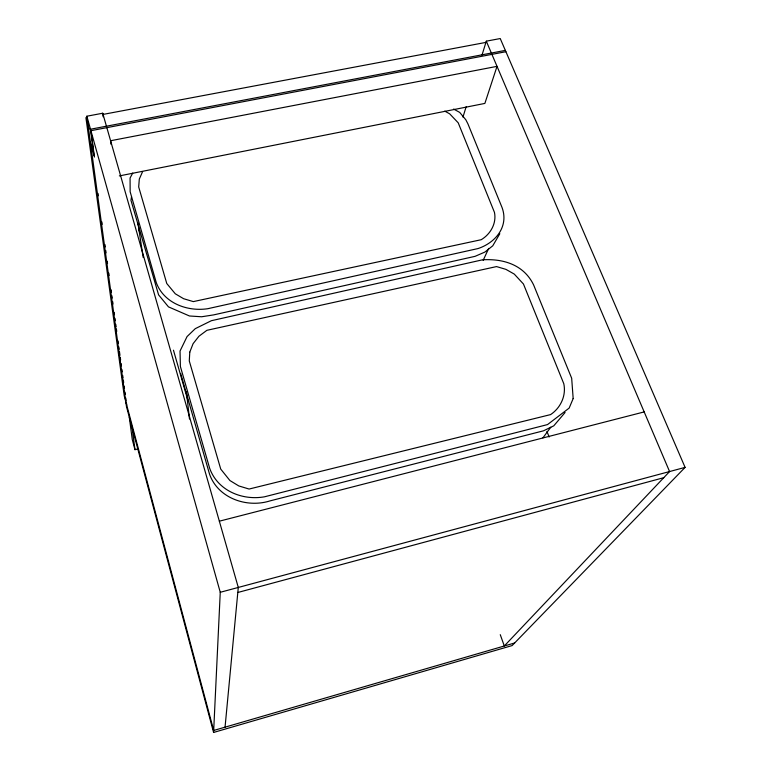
<?xml version="1.0" encoding="UTF-8"?>
<svg xmlns="http://www.w3.org/2000/svg" width="771" height="771" viewBox="0 0 771 771"><rect width="100%" height="100%" fill="white"/><g stroke="black" fill="none" stroke-linecap="round" stroke-linejoin="round"><path stroke-width="1.16" d="M482.048 54.982L486.299 41.171L500.234 38.55L685.091 467.38L512.117 645.578L213.596 732.45L220.255 592.292L86.853 116.219L102.726 113.231L238.287 587.444L225.055 727.159M131.542 196.73L130.954 200.267L158.585 294.859L168.473 306.868L189.473 315.985L201.607 316.765L213.644 314.896L475.071 256.338L484.892 252.069L492.775 245.795L499.82 233.7M462.957 117.115L466.137 106.764M142.577 171.654L139.3 179.113L138.693 186.948L166.767 283.506L175.287 293.79L183.594 298.705L193.319 301.606L481.2 239.714C490.539 234.162 496.717 223.349 494.462 212.382L458.215 122.82L449.676 113.829L444.78 111.13M483.147 260.376L488.698 248.397M132.728 173.08L130.077 177.995L130.154 191.777L156.243 282.523C163.789 303.148 187.314 311.821 207.746 308.708L478.059 248.551C495.56 242.73 508.976 226.578 502.094 207.64L467.91 123.823L465.819 119.765L459.699 112.402L453.627 109.058M542.929 437.851L550.783 427.201M565.085 412.504L553.771 425.833L543.574 430.787L269.946 500.909C246.778 508.243 217.865 498.182 209.529 474.098L180.645 373.434M514.633 642.985L213.692 730.465L124.237 395.841L85.909 117.635L89.137 129.191M237.815 592.485L663.754 477.692M220.255 592.292L685.091 467.38M219.35 521.186L644.17 411.916M129.258 417.005L132.275 439.537L134.973 449.666L138.481 448.818M119.341 175.913L484.872 103.42L497.025 66.354L110.59 140.736L110.985 144.235M505.342 50.385L90.496 129.229L94.043 155.655M505.911 51.705L90.901 130.684L94.438 157.072L90.361 141.941M102.447 114.522L486.462 42.299M486.299 41.171L669.575 471.553L504.301 645.982L500.263 634.668M546.938 431.394L549.135 436.993M138.626 228.756L139.956 233.382M173.456 350.198L187.719 399.927M213.596 732.45L126.473 406.577L86.853 116.219M137.932 222.983L143.165 257.427M98.013 193.396L98.341 195.776M101.888 221.952L102.206 224.332M104.952 244.552L105.28 246.932M105.762 250.508L106.08 252.888M107.208 261.215L107.535 263.595M108.827 273.107L109.145 275.488M111.082 289.761L111.409 292.142M111.891 295.717L112.209 298.098M112.701 301.663L113.019 304.044M114.147 312.371L114.474 314.751M114.956 318.317L115.284 320.697M115.766 324.263L116.084 326.644M116.411 329.024L116.729 331.405M118.021 340.927L118.349 343.307M118.83 346.873L119.148 349.253M119.476 351.634L119.958 355.2M120.286 357.58L120.604 359.961M121.086 363.526L121.413 365.907M121.895 369.473L122.223 371.853M122.705 375.429L123.023 377.8M123.35 380.18L123.668 382.561M124.15 386.136L124.478 388.517M124.96 392.082L125.287 394.463M125.769 398.029L126.087 400.409M126.415 402.79L126.733 405.17M132.063 427.5L134.973 449.666M102.726 113.231L103.15 116.816M186.399 391.495L189.473 419M189.782 352.135L189.281 360.944L220.728 469.086L229.912 480.535L238.779 485.932L249.091 489.045L550.59 414.596C560.604 407.936 566.386 395.648 563.794 383.717L523.442 283.998L514.257 274.081L505.94 269.368L496.534 266.583L206.888 330.316L198.928 336.252L193.087 343.702L189.782 352.135M573.171 398.559L569.162 408.081L547.535 424.58L264.453 496.813C242.142 500.745 217.518 490.578 209.616 468.151L180.385 366.495L180.038 351.027L187.064 336.57L195.275 328.658L211.37 320.707L482.511 259.817C503.559 258.516 523.933 264.867 533.628 284.962L571.677 378.262L573.171 398.559"/></g></svg>
